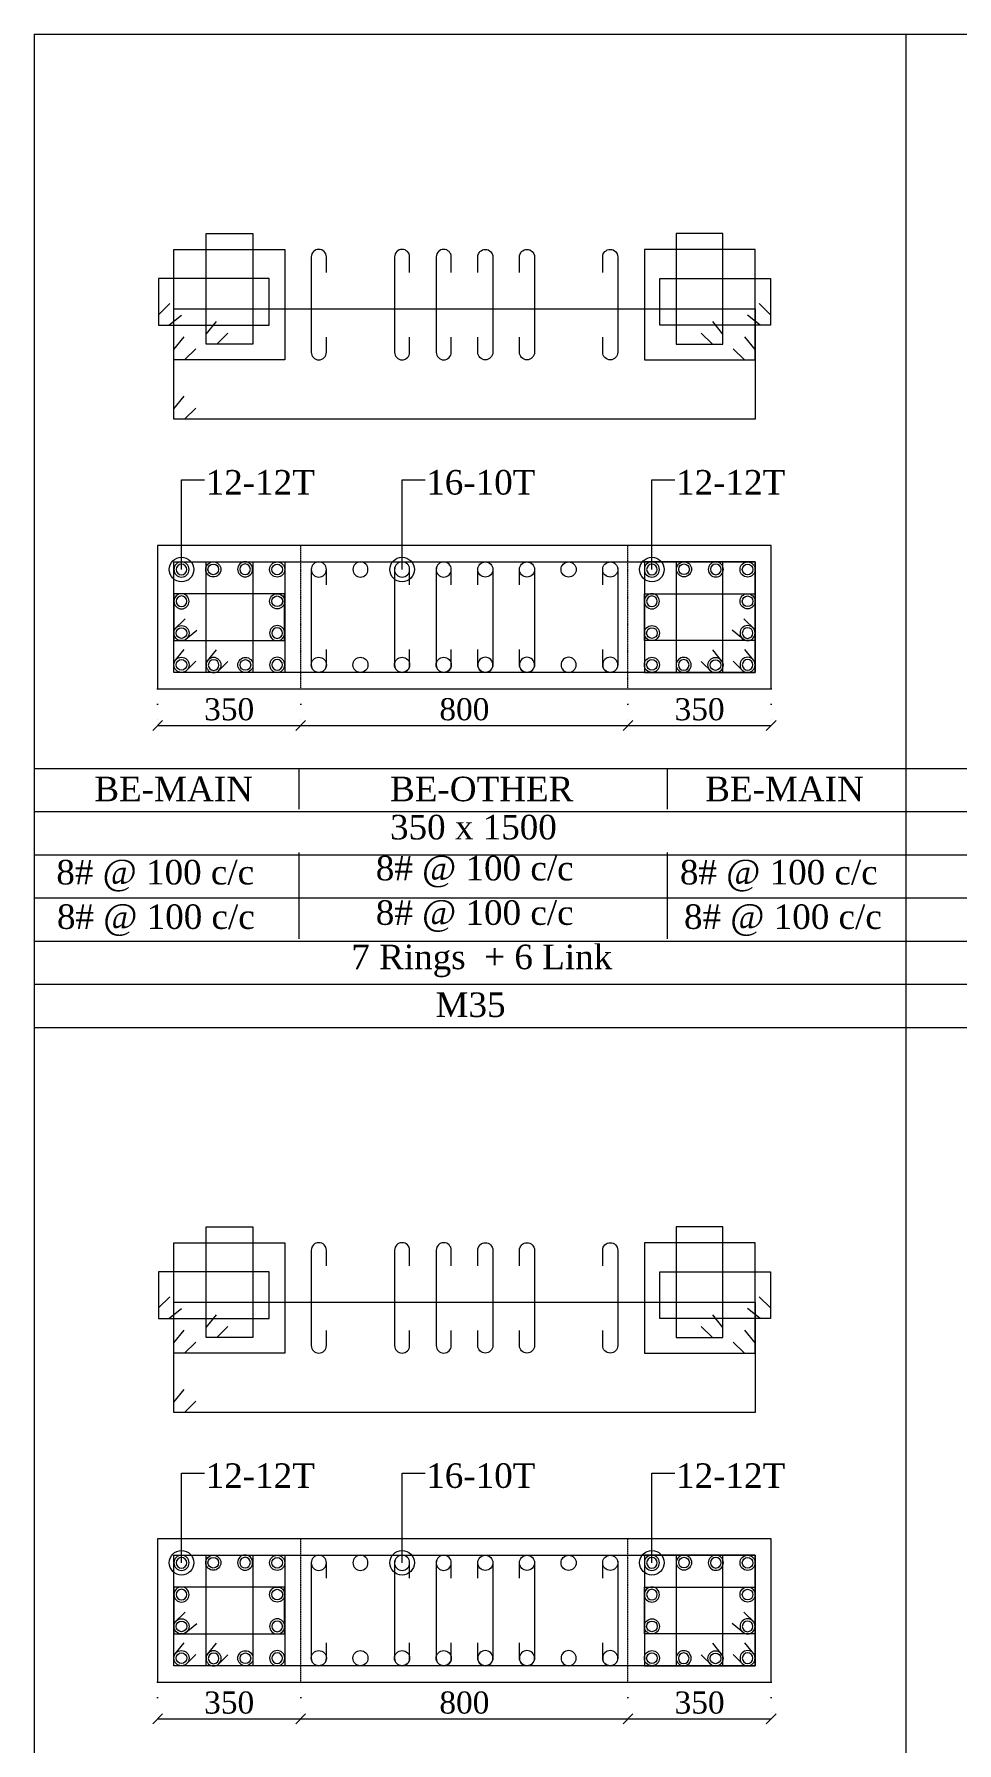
# Model space of a CAD drawing. Header units: millimetres. Extents: x 303 to 27724, y 300 to 68956.
# Drawn here: x 303 to 2559, y 64779 to 68956 of the extents above; entities that cross this region are included whole.
import ezdxf

# ---------------------------------------------------------------- set-up
doc = ezdxf.new("R2010")
doc.units = ezdxf.units.MM
doc.linetypes.add('( Hidden )', pattern=[0.375, 0.25, -0.125])
doc.linetypes.add('DOT2', pattern=[0.125, 0, -0.125])
doc.layers.get('Defpoints').update_dxf_attribs({"lineweight": 0})
for name, color, linetype, lineweight in [('S-COL. STEEL DIA', 1, 'Continuous', 9), ('S-DIM FOOTING', 7, 'Continuous', 0), ('S-SECTION', 5, 'Continuous', 0), ('S-SECTION MARK', 7, 'Continuous', 0), ('S-SHEET', 7, 'Continuous', 0), ('S-STEEL', 1, 'Continuous', 9), ('S-STEEL-1', 1, 'Continuous', 0), ('S-STEEL-1 C.S.', 106, 'Continuous', 0), ('S-TEXT', 7, 'Continuous', 0)]:
    doc.layers.add(name, color=color, linetype=linetype, lineweight=lineweight)
doc.styles.add('AR', font='ARIALUNI.TTF', dxfattribs={"width": 0.8})
doc.styles.add('S-ROMANS', font='times.ttf')
doc.styles.add('TEXT', font='times.ttf')
doc.dimstyles.new('100', dxfattribs={"dimtxt": 180, "dimasz": 80, "dimexe": 0.18, "dimexo": 0.0625, "dimgap": 1, "dimtad": 1, "dimdec": 0, "dimzin": 0, "dimdsep": 46, "dimtxsty": 'AR', "dimblk": 'DOT', "dimcen": 0.09, "dimse1": 1, "dimse2": 1, "dimclrd": 50, "dimclrt": 256, "dimadec": 0, "dimazin": 0, "dimtfac": 1, "dimtdec": 0, "dimtix": 1, "dimtofl": 0, "dimtmove": 2, "dimatfit": 0, "dimfxl": 1, "dimtolj": 1, "dimtzin": 0, "dimlwd": -1, "dimarcsym": 0})
doc.dimstyles.new('SETU', dxfattribs={"dimtxt": 230, "dimasz": 0.2, "dimexe": 0.1, "dimexo": 0.1, "dimgap": 0.05, "dimtad": 1, "dimdec": 0, "dimzin": 0, "dimdsep": 46, "dimtxsty": 'TEXT', "dimblk": 'OBLIQUE', "dimcen": 0.09, "dimdle": 0.1, "dimclrd": 4, "dimclre": 256, "dimclrt": 256, "dimadec": 1, "dimazin": 0, "dimtfac": 1, "dimtdec": 0, "dimtix": 1, "dimtofl": 0, "dimtmove": 2, "dimatfit": 0, "dimfxl": 1, "dimtolj": 1, "dimtzin": 0, "dimlwd": -1, "dimlwe": -1, "dimarcsym": 1})

# ---------------------------------------------------------------- blocks, each defined once
blk = doc.blocks.new('*U6')
at = {"layer": 'S-COL. STEEL DIA', "lineweight": 5}
for radius in [18.5, 13, 13]:
    blk.add_circle((0, 0), radius, dxfattribs=at)
blk = doc.blocks.new('_Oblique')
at = {"color": 0, "linetype": 'ByBlock', "lineweight": -2}
blk.add_line((-0.5, -0.5), (0.5, 0.5), dxfattribs=at)
blk = doc.blocks.new('*D2412')
at = {"layer": 'Defpoints', "color": 0}
for p in [(604.7, 64927.8), (954.7, 64927.8), (954.7, 64837.9)]:
    blk.add_point(p, dxfattribs=at)
at = {"layer": 'S-DIM FOOTING', "linetype": 'DOT2', "ltscale": 300}
for p, q in [((604.7, 64927.7), (604.7, 64837.8)), ((954.7, 64927.7), (954.7, 64837.8))]:
    blk.add_line(p, q, dxfattribs=at)
at = {"layer": 'S-DIM FOOTING', "ltscale": 300}
blk.add_line((604.6, 64837.9), (954.8, 64837.9), dxfattribs=at)
at = {"layer": 'S-DIM FOOTING', "linetype": 'ByBlock', "xscale": 24, "yscale": 24, "zscale": 24, "rotation": 180}
blk.add_blockref('_Oblique', (604.7, 64837.9), dxfattribs=at)
at = {"layer": 'S-DIM FOOTING', "linetype": 'ByBlock', "xscale": 24, "yscale": 24, "zscale": 24}
blk.add_blockref('_Oblique', (954.7, 64837.9), dxfattribs=at)
at = {"layer": 'S-DIM FOOTING', "insert": (779.7, 64877.4), "char_height": 54, "attachment_point": 5, "style": 'TEXT'}
blk.add_mtext('\\A1;350', dxfattribs=at)
blk = doc.blocks.new('*D2413')
at = {"layer": 'Defpoints', "color": 0}
for p in [(954.7, 64927.8), (1754.7, 64927.8), (1754.7, 64837.9)]:
    blk.add_point(p, dxfattribs=at)
at = {"layer": 'S-DIM FOOTING', "linetype": 'DOT2', "ltscale": 300}
for p, q in [((954.7, 64927.7), (954.7, 64837.8)), ((1754.7, 64927.7), (1754.7, 64837.8))]:
    blk.add_line(p, q, dxfattribs=at)
at = {"layer": 'S-DIM FOOTING', "ltscale": 300}
blk.add_line((954.6, 64837.9), (1754.8, 64837.9), dxfattribs=at)
at = {"layer": 'S-DIM FOOTING', "linetype": 'ByBlock', "xscale": 24, "yscale": 24, "zscale": 24, "rotation": 180}
blk.add_blockref('_Oblique', (954.7, 64837.9), dxfattribs=at)
at = {"layer": 'S-DIM FOOTING', "linetype": 'ByBlock', "xscale": 24, "yscale": 24, "zscale": 24}
blk.add_blockref('_Oblique', (1754.7, 64837.9), dxfattribs=at)
at = {"layer": 'S-DIM FOOTING', "insert": (1354.7, 64877.4), "char_height": 54, "attachment_point": 5, "style": 'TEXT'}
blk.add_mtext('\\A1;800', dxfattribs=at)
blk = doc.blocks.new('*D2414')
at = {"layer": 'Defpoints', "color": 0}
for p in [(1754.7, 64927.8), (2104.7, 64927.8), (2104.7, 64837.9)]:
    blk.add_point(p, dxfattribs=at)
at = {"layer": 'S-DIM FOOTING', "linetype": 'DOT2', "ltscale": 300}
for p, q in [((1754.7, 64927.7), (1754.7, 64837.8)), ((2104.7, 64927.7), (2104.7, 64837.8))]:
    blk.add_line(p, q, dxfattribs=at)
at = {"layer": 'S-DIM FOOTING', "ltscale": 300}
blk.add_line((1754.6, 64837.9), (2104.8, 64837.9), dxfattribs=at)
at = {"layer": 'S-DIM FOOTING', "linetype": 'ByBlock', "xscale": 24, "yscale": 24, "zscale": 24, "rotation": 180}
blk.add_blockref('_Oblique', (1754.7, 64837.9), dxfattribs=at)
at = {"layer": 'S-DIM FOOTING', "linetype": 'ByBlock', "xscale": 24, "yscale": 24, "zscale": 24}
blk.add_blockref('_Oblique', (2104.7, 64837.9), dxfattribs=at)
at = {"layer": 'S-DIM FOOTING', "insert": (1929.7, 64877.4), "char_height": 54, "attachment_point": 5, "style": 'TEXT'}
blk.add_mtext('\\A1;350', dxfattribs=at)
blk = doc.blocks.new('*U74')
at = {"layer": 'S-COL. STEEL DIA', "lineweight": 5}
blk.add_circle((0, 0), 18.5, dxfattribs=at)
blk = doc.blocks.new('_Dot')
at = {"linetype": 'ByBlock', "lineweight": -2}
blk.add_line((-0.5, 0), (-1, 0), dxfattribs=at)
at = {"linetype": 'ByBlock', "const_width": 0.5}
blk.add_lwpolyline([(-0.25, 0, 1), (0.25, 0, 1)], format="xyb", close=True, dxfattribs=at)
blk = doc.blocks.new('*D2418')
at = {"layer": 'Defpoints', "color": 0}
for p in [(604.7, 67355.9), (954.7, 67355.9), (954.7, 67266)]:
    blk.add_point(p, dxfattribs=at)
at = {"layer": 'S-DIM FOOTING', "linetype": 'DOT2', "ltscale": 300}
for p, q in [((604.7, 67355.7), (604.7, 67265.9)), ((954.7, 67355.7), (954.7, 67265.9))]:
    blk.add_line(p, q, dxfattribs=at)
at = {"layer": 'S-DIM FOOTING', "ltscale": 300}
blk.add_line((604.6, 67266), (954.8, 67266), dxfattribs=at)
at = {"layer": 'S-DIM FOOTING', "linetype": 'ByBlock', "xscale": 24, "yscale": 24, "zscale": 24, "rotation": 180}
blk.add_blockref('_Oblique', (604.7, 67266), dxfattribs=at)
at = {"layer": 'S-DIM FOOTING', "linetype": 'ByBlock', "xscale": 24, "yscale": 24, "zscale": 24}
blk.add_blockref('_Oblique', (954.7, 67266), dxfattribs=at)
at = {"layer": 'S-DIM FOOTING', "insert": (779.7, 67305.5), "char_height": 54, "attachment_point": 5, "style": 'TEXT'}
blk.add_mtext('\\A1;350', dxfattribs=at)
blk = doc.blocks.new('*D2419')
at = {"layer": 'Defpoints', "color": 0}
for p in [(954.7, 67355.9), (1754.7, 67355.9), (1754.7, 67266)]:
    blk.add_point(p, dxfattribs=at)
at = {"layer": 'S-DIM FOOTING', "linetype": 'DOT2', "ltscale": 300}
for p, q in [((954.7, 67355.7), (954.7, 67265.9)), ((1754.7, 67355.7), (1754.7, 67265.9))]:
    blk.add_line(p, q, dxfattribs=at)
at = {"layer": 'S-DIM FOOTING', "ltscale": 300}
blk.add_line((954.6, 67266), (1754.8, 67266), dxfattribs=at)
at = {"layer": 'S-DIM FOOTING', "linetype": 'ByBlock', "xscale": 24, "yscale": 24, "zscale": 24, "rotation": 180}
blk.add_blockref('_Oblique', (954.7, 67266), dxfattribs=at)
at = {"layer": 'S-DIM FOOTING', "linetype": 'ByBlock', "xscale": 24, "yscale": 24, "zscale": 24}
blk.add_blockref('_Oblique', (1754.7, 67266), dxfattribs=at)
at = {"layer": 'S-DIM FOOTING', "insert": (1354.7, 67305.5), "char_height": 54, "attachment_point": 5, "style": 'TEXT'}
blk.add_mtext('\\A1;800', dxfattribs=at)
blk = doc.blocks.new('*D2420')
at = {"layer": 'Defpoints', "color": 0}
for p in [(1754.7, 67355.9), (2104.7, 67355.9), (2104.7, 67266)]:
    blk.add_point(p, dxfattribs=at)
at = {"layer": 'S-DIM FOOTING', "linetype": 'DOT2', "ltscale": 300}
for p, q in [((1754.7, 67355.7), (1754.7, 67265.9)), ((2104.7, 67355.7), (2104.7, 67265.9))]:
    blk.add_line(p, q, dxfattribs=at)
at = {"layer": 'S-DIM FOOTING', "ltscale": 300}
blk.add_line((1754.6, 67266), (2104.8, 67266), dxfattribs=at)
at = {"layer": 'S-DIM FOOTING', "linetype": 'ByBlock', "xscale": 24, "yscale": 24, "zscale": 24, "rotation": 180}
blk.add_blockref('_Oblique', (1754.7, 67266), dxfattribs=at)
at = {"layer": 'S-DIM FOOTING', "linetype": 'ByBlock', "xscale": 24, "yscale": 24, "zscale": 24}
blk.add_blockref('_Oblique', (2104.7, 67266), dxfattribs=at)
at = {"layer": 'S-DIM FOOTING', "insert": (1929.7, 67305.5), "char_height": 54, "attachment_point": 5, "style": 'TEXT'}
blk.add_mtext('\\A1;350', dxfattribs=at)

msp = doc.modelspace()

# ---------------------------------------------------------------- linework, layer by layer
at = {"layer": 'S-SECTION'}
for points, elevation in [([(2104.7, 67355.9), (2104.7, 67705.9), (604.7, 67705.9), (604.7, 67355.9)], -15.5), ([(2104.7, 64927.8), (2104.7, 65277.8), (604.7, 65277.8), (604.7, 64927.8)], -8.1)]:
    msp.add_lwpolyline(points, close=True, dxfattribs=dict(at, elevation=elevation))
at = {"layer": 'S-SHEET', "color": 0}
msp.add_line((303, 68956, -1.6), (27724.1, 68956, -1.1), dxfattribs=at)
at = {"layer": 'S-SHEET'}
for p, q in [((303, 68956, -1.6), (303, 299.8, -1.1)), ((2433.6, 68956, -1.7), (2433.6, 299.8, -1.2)), ((303, 67160.7, -8.5), (27724.1, 67160.7, -8.5)), ((950.1, 67160.7, -16.4), (950.1, 67061.2, -16.4)), ((1850.1, 67160.7, -16.4), (1850.1, 67061.2, -16.4)), ((303, 67055.5, -1.1), (27724.1, 67055.5, -1.1)), ((950.1, 66956, -16.4), (950.1, 66744.7, -16.4)), ((1850.1, 66956, -16.4), (1850.1, 66744.7, -16.4)), ((303, 66950.3, -1.1), (27724.1, 66950.3, -1.1)), ((303, 66950.3, -1.1), (27724.1, 66950.3, -1.1)), ((303, 66844.5, -1.1), (27724.1, 66844.5, -1.1)), ((303, 66739, -1.1), (27724.1, 66739, -1.1)), ((303, 66633.5, -1.1), (27724.1, 66633.5, -1.1)), ((303, 66528, -1.1), (27724.1, 66528, -1.1))]:
    msp.add_line(p, q, dxfattribs=at)
at = {"layer": 'S-STEEL', "color": 3}
for points, elevation in [([(1017.3, 68373.8), (1017.3, 68411.5, 1), (980.4, 68411.5), (980.4, 68178.4, 1), (1017.3, 68178.4), (1017.3, 68215.6)], -15.5), ([(1220.9, 68373.8), (1220.9, 68411.5, 1), (1184, 68411.5), (1184, 68178.4, 1), (1220.9, 68178.4), (1220.9, 68215.6)], -15.5), ([(1322.7, 68373.8), (1322.7, 68411.5, 1), (1285.8, 68411.5), (1285.8, 68178.4, 1), (1322.7, 68178.4), (1322.7, 68215.6)], -15.5), ([(1387.5, 68373.8), (1387.5, 68411.5, -1), (1424.4, 68411.5), (1424.4, 68178.4, -1), (1387.5, 68178.4), (1387.5, 68215.6)], -15.5), ([(1489.3, 68373.8), (1489.3, 68411.5, -1), (1526.2, 68411.5), (1526.2, 68178.4, -1), (1489.3, 68178.4), (1489.3, 68215.6)], -15.5), ([(1692.9, 68373.8), (1692.9, 68411.5, -1), (1729.8, 68411.5), (1729.8, 68178.4, -1), (1692.9, 68178.4), (1692.9, 68215.6)], -15.5), ([(1017.3, 67609.7), (1017.3, 67647.4, 1), (980.4, 67647.4), (980.4, 67414.3, 1), (1017.3, 67414.3), (1017.3, 67451.5)], -15.5), ([(1220.9, 67609.7), (1220.9, 67647.4, 1), (1184, 67647.4), (1184, 67414.3, 1), (1220.9, 67414.3), (1220.9, 67451.5)], -15.5), ([(1322.7, 67609.7), (1322.7, 67647.4, 1), (1285.8, 67647.4), (1285.8, 67414.3, 1), (1322.7, 67414.3), (1322.7, 67451.5)], -15.5), ([(1387.5, 67609.7), (1387.5, 67647.4, -1), (1424.4, 67647.4), (1424.4, 67414.3, -1), (1387.5, 67414.3), (1387.5, 67451.5)], -15.5), ([(1489.3, 67609.7), (1489.3, 67647.4, -1), (1526.2, 67647.4), (1526.2, 67414.3, -1), (1489.3, 67414.3), (1489.3, 67451.5)], -15.5), ([(1692.9, 67609.7), (1692.9, 67647.4, -1), (1729.8, 67647.4), (1729.8, 67414.3, -1), (1692.9, 67414.3), (1692.9, 67451.5)], -15.5), ([(1017.3, 65945.7), (1017.3, 65983.4, 1), (980.4, 65983.4), (980.4, 65750.3, 1), (1017.3, 65750.3), (1017.3, 65787.6)], -8.1), ([(1220.9, 65945.7), (1220.9, 65983.4, 1), (1184, 65983.4), (1184, 65750.3, 1), (1220.9, 65750.3), (1220.9, 65787.6)], -8.1), ([(1322.7, 65945.7), (1322.7, 65983.4, 1), (1285.8, 65983.4), (1285.8, 65750.3, 1), (1322.7, 65750.3), (1322.7, 65787.6)], -8.1), ([(1387.5, 65945.7), (1387.5, 65983.4, -1), (1424.4, 65983.4), (1424.4, 65750.3, -1), (1387.5, 65750.3), (1387.5, 65787.6)], -8.1), ([(1489.3, 65945.7), (1489.3, 65983.4, -1), (1526.2, 65983.4), (1526.2, 65750.3, -1), (1489.3, 65750.3), (1489.3, 65787.6)], -8.1), ([(1692.9, 65945.7), (1692.9, 65983.4, -1), (1729.8, 65983.4), (1729.8, 65750.3, -1), (1692.9, 65750.3), (1692.9, 65787.6)], -8.1), ([(1017.3, 65181.6), (1017.3, 65219.4, 1), (980.4, 65219.4), (980.4, 64986.3, 1), (1017.3, 64986.3), (1017.3, 65023.5)], -8.1), ([(1220.9, 65181.6), (1220.9, 65219.4, 1), (1184, 65219.4), (1184, 64986.3, 1), (1220.9, 64986.3), (1220.9, 65023.5)], -8.1), ([(1322.7, 65181.6), (1322.7, 65219.4, 1), (1285.8, 65219.4), (1285.8, 64986.3, 1), (1322.7, 64986.3), (1322.7, 65023.5)], -8.1), ([(1387.5, 65181.6), (1387.5, 65219.4, -1), (1424.4, 65219.4), (1424.4, 64986.3, -1), (1387.5, 64986.3), (1387.5, 65023.5)], -8.1), ([(1489.3, 65181.6), (1489.3, 65219.4, -1), (1526.2, 65219.4), (1526.2, 64986.3, -1), (1489.3, 64986.3), (1489.3, 65023.5)], -8.1), ([(1692.9, 65181.6), (1692.9, 65219.4, -1), (1729.8, 65219.4), (1729.8, 64986.3, -1), (1692.9, 64986.3), (1692.9, 65023.5)], -8.1)]:
    msp.add_lwpolyline(points, format="xyb", dxfattribs=dict(at, elevation=elevation))
at = {"layer": 'S-STEEL', "color": 1}
for points, elevation in [([(698.3, 68042.2), (670.7, 68014.9), (644.7, 68014.9), (644.7, 68284.9), (2065.5, 68284.9), (2065.5, 68014.9), (644.7, 68014.9), (644.7, 68039.9), (669.9, 68070.8)], -15.5), ([(698.3, 67423.2), (670.7, 67395.9), (644.7, 67395.9), (644.7, 67665.9), (2065.5, 67665.9), (2065.5, 67395.9), (644.7, 67395.9), (644.7, 67420.9), (669.9, 67451.8)], -15.5), ([(698.3, 65614.1), (670.7, 65586.8), (644.7, 65586.8), (644.7, 65856.8), (2065.5, 65856.8), (2065.5, 65586.8), (644.7, 65586.8), (644.7, 65611.8), (669.9, 65642.7)], -8.1), ([(698.3, 64995.1), (670.7, 64967.8), (644.7, 64967.8), (644.7, 65237.8), (2065.5, 65237.8), (2065.5, 64967.8), (644.7, 64967.8), (644.7, 64992.8), (669.9, 65023.7)], -8.1)]:
    msp.add_lwpolyline(points, dxfattribs=dict(at, elevation=elevation))
at = {"layer": 'S-STEEL-1', "color": 41}
for points, elevation in [([(776.7, 68225.2), (749.2, 68197.9), (723.2, 68197.9), (723.2, 68468.4), (837.5, 68468.4), (837.5, 68197.9), (723.2, 68197.9), (723.2, 68222.9), (748.4, 68253.8)], -15.5), ([(1933.5, 68225.2), (1961, 68197.9), (1987, 68197.9), (1987, 68468.4), (1872.7, 68468.4), (1872.7, 68197.9), (1987, 68197.9), (1987, 68222.9), (1961.8, 68253.8)], -15.5), ([(634.5, 68297.9), (607.2, 68270.3), (607.2, 68244.3), (877.7, 68244.3), (877.7, 68358.6), (607.2, 68358.6), (607.2, 68244.3), (632.2, 68244.3), (663.1, 68269.5)], -15.5), ([(2075.7, 68297.9), (2103, 68270.3), (2103, 68244.3), (1832.5, 68244.3), (1832.5, 68358.6), (2103, 68358.6), (2103, 68244.3), (2078, 68244.3), (2047.1, 68269.5)], -15.5), ([(776.7, 67422.7), (749.2, 67395.3), (723.2, 67395.3), (723.2, 67665.9), (837.5, 67665.9), (837.5, 67395.3), (723.2, 67395.3), (723.2, 67420.4), (748.4, 67451.2)], -15.5), ([(1933.5, 67422.7), (1961, 67395.3), (1987, 67395.3), (1987, 67665.9), (1872.7, 67665.9), (1872.7, 67395.3), (1987, 67395.3), (1987, 67420.4), (1961.8, 67451.2)], -15.5), ([(672, 67527.1), (644.7, 67499.6), (644.7, 67473.6), (915.2, 67473.6), (915.2, 67587.9), (644.7, 67587.9), (644.7, 67473.6), (669.7, 67473.6), (700.6, 67498.8)], -15.5), ([(2038.2, 67527.1), (2065.5, 67499.6), (2065.5, 67473.6), (1795, 67473.6), (1795, 67587.9), (2065.5, 67587.9), (2065.5, 67473.6), (2040.5, 67473.6), (2009.6, 67498.8)], -15.5), ([(776.7, 65797.1), (749.2, 65769.8), (723.2, 65769.8), (723.2, 66040.4), (837.5, 66040.4), (837.5, 65769.8), (723.2, 65769.8), (723.2, 65794.8), (748.4, 65825.7)], -8.1), ([(1933.5, 65797.1), (1961, 65769.8), (1987, 65769.8), (1987, 66040.4), (1872.7, 66040.4), (1872.7, 65769.8), (1987, 65769.8), (1987, 65794.8), (1961.8, 65825.7)], -8.1), ([(634.5, 65869.8), (607.2, 65842.3), (607.2, 65816.2), (877.7, 65816.3), (877.7, 65930.6), (607.2, 65930.6), (607.2, 65816.2), (632.2, 65816.2), (663.1, 65841.4)], -8.1), ([(2075.7, 65869.8), (2103, 65842.3), (2103, 65816.2), (1832.5, 65816.3), (1832.5, 65930.6), (2103, 65930.6), (2103, 65816.2), (2078, 65816.2), (2047.1, 65841.4)], -8.1), ([(776.7, 64994.6), (749.2, 64967.3), (723.2, 64967.3), (723.2, 65237.8), (837.5, 65237.8), (837.5, 64967.3), (723.2, 64967.3), (723.2, 64992.3), (748.4, 65023.2)], -8.1), ([(1933.5, 64994.6), (1961, 64967.3), (1987, 64967.3), (1987, 65237.8), (1872.7, 65237.8), (1872.7, 64967.3), (1987, 64967.3), (1987, 64992.3), (1961.8, 65023.2)], -8.1), ([(672, 65099.1), (644.7, 65071.5), (644.7, 65045.5), (915.2, 65045.5), (915.2, 65159.8), (644.7, 65159.8), (644.7, 65045.5), (669.7, 65045.5), (700.6, 65070.7)], -8.1), ([(2038.2, 65099.1), (2065.5, 65071.5), (2065.5, 65045.5), (1795, 65045.5), (1795, 65159.8), (2065.5, 65159.8), (2065.5, 65045.5), (2040.5, 65045.5), (2009.6, 65070.7)], -8.1)]:
    msp.add_lwpolyline(points, dxfattribs=dict(at, elevation=elevation))
at = {"layer": 'S-STEEL-1', "color": 6}
for points, elevation in [([(698.3, 68187.2), (670.7, 68159.9), (644.7, 68159.9), (644.7, 68429.9), (915.5, 68429.9), (915.5, 68159.9), (644.7, 68159.9), (644.7, 68184.9), (669.9, 68215.8)], -15.5), ([(2012, 68187.2), (2039.5, 68159.9), (2065.5, 68159.9), (2065.5, 68429.9), (1794.7, 68429.9), (1794.7, 68159.9), (2065.5, 68159.9), (2065.5, 68184.9), (2040.3, 68215.8)], -15.5), ([(698.3, 67423.2), (670.7, 67395.9), (644.7, 67395.9), (644.7, 67665.9), (915.5, 67665.9), (915.5, 67395.9), (644.7, 67395.9), (644.7, 67420.9), (669.9, 67451.8)], -15.5), ([(2012, 67423.2), (2039.5, 67395.9), (2065.5, 67395.9), (2065.5, 67665.9), (1794.7, 67665.9), (1794.7, 67395.9), (2065.5, 67395.9), (2065.5, 67420.9), (2040.3, 67451.8)], -15.5), ([(698.3, 65759.1), (670.7, 65731.8), (644.7, 65731.8), (644.7, 66001.8), (915.5, 66001.8), (915.5, 65731.8), (644.7, 65731.8), (644.7, 65756.8), (669.9, 65787.7)], -8.1), ([(2012, 65759.1), (2039.5, 65731.8), (2065.5, 65731.8), (2065.5, 66001.8), (1794.7, 66001.8), (1794.7, 65731.8), (2065.5, 65731.8), (2065.5, 65756.8), (2040.3, 65787.7)], -8.1), ([(698.3, 64995.1), (670.7, 64967.8), (644.7, 64967.8), (644.7, 65237.8), (915.5, 65237.8), (915.5, 64967.8), (644.7, 64967.8), (644.7, 64992.8), (669.9, 65023.7)], -8.1), ([(2012, 64995.1), (2039.5, 64967.8), (2065.5, 64967.8), (2065.5, 65237.8), (1794.7, 65237.8), (1794.7, 64967.8), (2065.5, 64967.8), (2065.5, 64992.8), (2040.3, 65023.7)], -8.1)]:
    msp.add_lwpolyline(points, dxfattribs=dict(at, elevation=elevation))
at = {"layer": 'S-STEEL-1 C.S.', "color": 8, "linetype": '( Hidden )'}
for p, q in [((954.7, 67355.9, -15.5), (954.7, 67705.9, -15.5)), ((1754.7, 67355.9, -15.5), (1754.7, 67705.9, -15.5)), ((954.7, 64927.8, -8.1), (954.7, 65277.8, -8.1)), ((1754.7, 64927.8, -8.1), (1754.7, 65277.8, -8.1))]:
    msp.add_line(p, q, dxfattribs=at)

# ---------------------------------------------------------------- block references
at = {"layer": 'S-COL. STEEL DIA', "xscale": -1}
for name, p, rotation in [('*U6', (663.2, 67647.4, -15.5), 180), ('*U6', (818.6, 67647.9, -15.5), 90.19403361430257), ('*U74', (998.8, 67647.4, -15.5), 180), ('*U74', (1100.6, 67647.4, -15.5), 180), ('*U74', (1202.4, 67647.4, -15.5), 180), ('*U74', (1304.2, 67647.4, -15.5), 180), ('*U6', (1813.2, 67647.4, -15.5), 180), ('*U6', (1969.4, 67647.7, -15.5), 89.80596638569678), ('*U6', (663.2, 67569.7, -15.5), 180), ('*U6', (1813.2, 67569.7, -15.5), 180), ('*U6', (741.7, 67413.8, -15.5), 270.1940336143028), ('*U6', (1890.9, 67414.1, -15.5), 269.8059663856972), ('*U6', (663.2, 65219.4, -8.1), 180), ('*U6', (818.6, 65219.9, -8.1), 90.19403361430257), ('*U74', (998.8, 65219.4, -8.1), 180), ('*U74', (1100.6, 65219.4, -8.1), 180), ('*U74', (1202.4, 65219.4, -8.1), 180), ('*U74', (1304.2, 65219.4, -8.1), 180), ('*U6', (1813.2, 65219.4, -8.1), 180), ('*U6', (1969.4, 65219.6, -8.1), 89.80596638569678), ('*U6', (663.2, 65141.7, -8.1), 180), ('*U6', (1813.2, 65141.7, -8.1), 180), ('*U6', (741.7, 64985.7, -8.1), 270.1940336143028), ('*U6', (1890.9, 64986, -8.1), 269.8059663856972)]:
    msp.add_blockref(name, p, dxfattribs=dict(at, rotation=rotation))
at = {"layer": 'S-COL. STEEL DIA'}
for name, p, rotation in [('*U6', (740.9, 67647.7, -15.5), 270.1940336143028), ('*U6', (897.1, 67647.4, -15.5), 180), ('*U74', (1406, 67647.4, -15.5), 180), ('*U74', (1507.8, 67647.4, -15.5), 180), ('*U74', (1609.6, 67647.4, -15.5), 180), ('*U74', (1711.4, 67647.4, -15.5), 180), ('*U6', (1891.7, 67647.9, -15.5), 269.8059663856972), ('*U6', (2047.1, 67647.4, -15.5), 180), ('*U6', (897.1, 67569.7, -15.5), 180), ('*U6', (2047.1, 67569.7, -15.5), 180), ('*U6', (819.4, 67414.1, -15.5), 90.19403361430282), ('*U6', (1968.6, 67413.8, -15.5), 89.80596638569716), ('*U6', (740.9, 65219.6, -8.1), 270.1940336143028), ('*U6', (897.1, 65219.4, -8.1), 180), ('*U74', (1406, 65219.4, -8.1), 180), ('*U74', (1507.8, 65219.4, -8.1), 180), ('*U74', (1609.6, 65219.4, -8.1), 180), ('*U74', (1711.4, 65219.4, -8.1), 180), ('*U6', (1891.7, 65219.9, -8.1), 269.8059663856972), ('*U6', (2047.1, 65219.4, -8.1), 180), ('*U6', (897.1, 65141.7, -8.1), 180), ('*U6', (2047.1, 65141.7, -8.1), 180), ('*U6', (819.4, 64986, -8.1), 90.19403361430282), ('*U6', (1968.6, 64985.7, -8.1), 89.80596638569716)]:
    msp.add_blockref(name, p, dxfattribs=dict(at, rotation=rotation))
for name, p in [('*U6', (663.2, 67492, -15.5)), ('*U6', (1813.2, 67492, -15.5)), ('*U6', (663.2, 67414.3, -15.5)), ('*U74', (998.8, 67414.3, -15.5)), ('*U74', (1100.6, 67414.3, -15.5)), ('*U74', (1202.4, 67414.3, -15.5)), ('*U74', (1304.2, 67414.3, -15.5)), ('*U6', (1813.2, 67414.3, -15.5)), ('*U6', (663.2, 65064, -8.1)), ('*U6', (1813.2, 65064, -8.1)), ('*U6', (663.2, 64986.3, -8.1)), ('*U74', (998.8, 64986.3, -8.1)), ('*U74', (1100.6, 64986.3, -8.1)), ('*U74', (1202.4, 64986.3, -8.1)), ('*U74', (1304.2, 64986.3, -8.1)), ('*U6', (1813.2, 64986.3, -8.1))]:
    msp.add_blockref(name, p, dxfattribs=at)
at = {"layer": 'S-COL. STEEL DIA', "xscale": -1}
for name, p in [('*U6', (897.1, 67492, -15.5)), ('*U6', (2047.1, 67492, -15.5)), ('*U6', (897.1, 67414.3, -15.5)), ('*U74', (1406, 67414.3, -15.5)), ('*U74', (1507.8, 67414.3, -15.5)), ('*U74', (1609.6, 67414.3, -15.5)), ('*U74', (1711.4, 67414.3, -15.5)), ('*U6', (2047.1, 67414.3, -15.5)), ('*U6', (897.1, 65064, -8.1)), ('*U6', (2047.1, 65064, -8.1)), ('*U6', (897.1, 64986.3, -8.1)), ('*U74', (1406, 64986.3, -8.1)), ('*U74', (1507.8, 64986.3, -8.1)), ('*U74', (1609.6, 64986.3, -8.1)), ('*U74', (1711.4, 64986.3, -8.1)), ('*U6', (2047.1, 64986.3, -8.1))]:
    msp.add_blockref(name, p, dxfattribs=at)

# ---------------------------------------------------------------- texts
at = {"layer": 'S-TEXT', "color": 7, "style": 'TEXT'}
for s, p in [('12-12T', (722.3, 67830.6, -15.5)), ('16-10T', (1261.5, 67830.6, -15.5)), ('12-12T', (1872.3, 67830.6, -15.5)), ('12-12T', (722.3, 65402.5, -8.1)), ('16-10T', (1261.5, 65402.5, -8.1)), ('12-12T', (1872.3, 65402.5, -8.1))]:
    msp.add_text(s, height=60, dxfattribs=at).set_placement(p)
at = {"layer": 'S-TEXT', "style": 'S-ROMANS'}
for s, p in [('BE-MAIN ', (450.1, 67081, -16.4)), ('BE-OTHER', (1173.1, 67081, -16.4)), ('BE-MAIN ', (1943.6, 67081, -16.4)), ('350 x 1500', (1172.9, 66987.7, -16.4)), ('8# @ 100 c/c', (357.1, 66877.5, -16.4)), ('8# @ 100 c/c', (1138.1, 66887.5, -16.4)), ('8# @ 100 c/c', (1881.6, 66877.5, -16.4)), ('8# @ 100 c/c', (358.6, 66768.8, -16.4)), ('8# @ 100 c/c', (1138.1, 66778.8, -16.4)), ('8# @ 100 c/c', (1891.6, 66768.8, -16.4)), ('7 Rings  + 6 Link', (1078.4, 66670.4, -16.4)), ('M35', (1284.2, 66553.6, -16.4))]:
    msp.add_text(s, height=60, dxfattribs=at).set_placement(p)

# ---------------------------------------------------------------- dimensions: what is measured, and where the dimension line sits
at = {"layer": 'S-DIM FOOTING', "ltscale": 300}
for base, p1, p2, picture, middle in [((954.7, 67266, -15.8), (604.7, 67355.9, -15.5), (954.7, 67355.9, -15.5), '*D2418', (779.7, 67305.5, -15.8)), ((1754.7, 67266, -15.8), (954.7, 67355.9, -15.5), (1754.7, 67355.9, -15.5), '*D2419', (1354.7, 67305.5, -15.8)), ((2104.7, 67266, -15.8), (1754.7, 67355.9, -15.5), (2104.7, 67355.9, -15.5), '*D2420', (1929.7, 67305.5, -15.8)), ((954.7, 64837.9, -8.4), (604.7, 64927.8, -8.1), (954.7, 64927.8, -8.1), '*D2412', (779.7, 64877.4, -8.4)), ((1754.7, 64837.9, -8.4), (954.7, 64927.8, -8.1), (1754.7, 64927.8, -8.1), '*D2413', (1354.7, 64877.4, -8.4)), ((2104.7, 64837.9, -8.4), (1754.7, 64927.8, -8.1), (2104.7, 64927.8, -8.1), '*D2414', (1929.7, 64877.4, -8.4))]:
    dim = msp.add_linear_dim(base=base, p1=p1, p2=p2, angle=180, dimstyle='SETU', override={"dimscale": 1.2, "dimtxt": 45, "dimasz": 20, "dimgap": 10, "dimblk1": 'Oblique', "dimblk2": 'Oblique', "dimsah": 1, "dimclrd": 256, "dimarcsym": 1}, dxfattribs=at)
    dim.commit()
    dim.dimension.update_dxf_attribs({"geometry": picture, "text_midpoint": middle})

# ---------------------------------------------------------------- leaders
at = {"layer": 'S-SECTION MARK'}
for points in [[(663.2, 67647.4, -15.5), (663.2, 67866.4, -15.5), (719.6, 67866.4, -15.5)], [(1202.4, 67647.4, -15.5), (1202.4, 67866.4, -15.5), (1258.8, 67866.4, -15.5)], [(1813.2, 67647.4, -15.5), (1813.2, 67866.4, -15.5), (1869.6, 67866.4, -15.5)], [(663.2, 65219.4, -8.1), (663.2, 65438.4, -8.1), (719.6, 65438.4, -8.1)], [(1202.4, 65219.4, -8.1), (1202.4, 65438.4, -8.1), (1258.8, 65438.4, -8.1)], [(1813.2, 65219.4, -8.1), (1813.2, 65438.4, -8.1), (1869.6, 65438.4, -8.1)]]:
    msp.add_leader(points, dimstyle='100', override={"dimasz": 60, "dimtad": 0, "dimclrd": 256, "dimldrblk": 'DotBlank', "dimfxl": 50, "dimfxlon": 1, "dimarcsym": 1}, dxfattribs=at)

doc.saveas('drawing.dxf')
